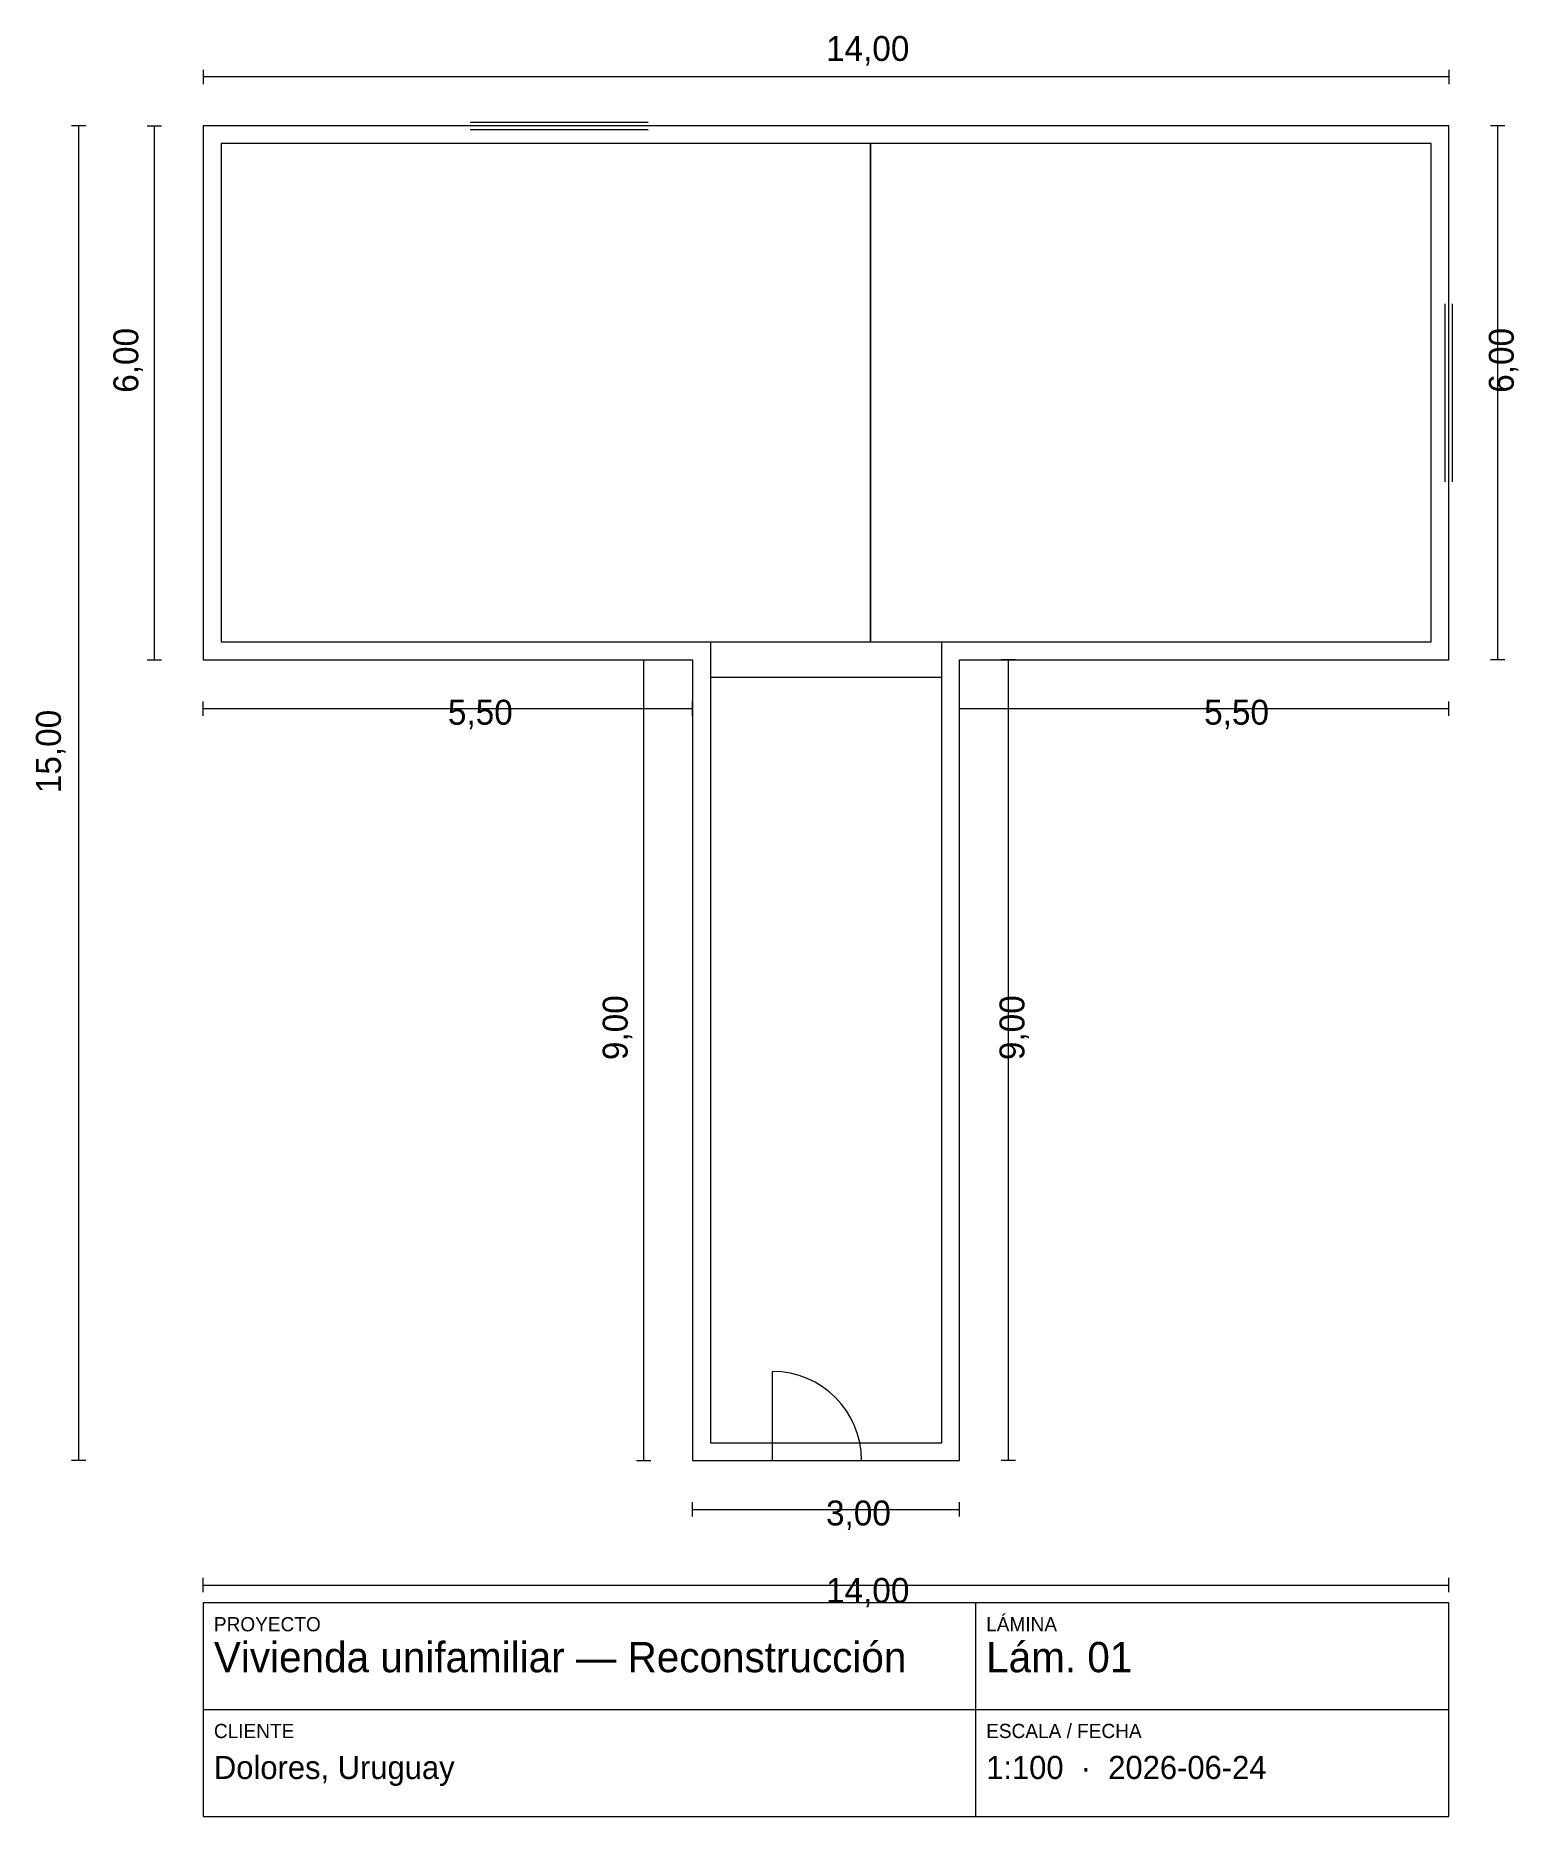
# Model space of a CAD drawing. Header units: metres. Extents: x -1.9 to 14.8, y -4 to 16.
import ezdxf

# ---------------------------------------------------------------- set-up
doc = ezdxf.new("R2010")
doc.units = ezdxf.units.M
for name, color, linetype, lineweight in [('A-ANNO-DIMS', 1, 'Continuous', 0), ('A-ANNO-TTLB', 2, 'Continuous', 0), ('A-DOOR', 2, 'Continuous', 0), ('A-GLAZ', 4, 'Continuous', 0), ('A-WALL', 7, 'Continuous', 0)]:
    doc.layers.add(name, color=color, linetype=linetype, lineweight=lineweight)

msp = doc.modelspace()

# ---------------------------------------------------------------- linework, layer by layer
at = {"layer": 'A-ANNO-DIMS'}
for p, q in [((0, 15.63), (0, 15.47)), ((14, 15.63), (14, 15.47)), ((14, 15.55), (0, 15.55)), ((-1.32, 15), (-1.48, 15)), ((-1.4, 0), (-1.4, 15)), ((-0.63, 15), (-0.47, 15)), ((-0.55, 15), (-0.55, 9)), ((14.63, 15), (14.47, 15)), ((14.55, 9), (14.55, 15)), ((-0.63, 9), (-0.47, 9)), ((4.87, 9), (5.03, 9)), ((4.95, 9), (4.95, 0)), ((9.13, 9), (8.97, 9)), ((9.05, 0), (9.05, 9)), ((14.63, 9), (14.47, 9)), ((0, 8.37), (0, 8.53)), ((0, 8.45), (5.5, 8.45)), ((5.5, 8.37), (5.5, 8.53)), ((8.5, 8.37), (8.5, 8.53)), ((8.5, 8.45), (14, 8.45)), ((14, 8.37), (14, 8.53)), ((-1.32, 0), (-1.48, 0)), ((4.87, 0), (5.03, 0)), ((9.13, 0), (8.97, 0)), ((5.5, -0.63), (5.5, -0.47)), ((5.5, -0.55), (8.5, -0.55)), ((8.5, -0.63), (8.5, -0.47)), ((0, -1.48), (0, -1.32)), ((0, -1.4), (14, -1.4)), ((14, -1.48), (14, -1.32))]:
    msp.add_line(p, q, dxfattribs=at)
at = {"layer": 'A-ANNO-TTLB'}
for p, q in [((8.68, -1.6), (8.68, -4)), ((0, -2.8), (14, -2.8))]:
    msp.add_line(p, q, dxfattribs=at)
msp.add_lwpolyline([(0, -4), (14, -4), (14, -1.6), (0, -1.6)], close=True, dxfattribs=at)
at = {"layer": 'A-DOOR'}
msp.add_line((6.4, 0), (6.4, 1), dxfattribs=at)
msp.add_arc((6.4, 0), 1, 0, 90, dxfattribs=at)
at = {"layer": 'A-GLAZ'}
for p, q in [((3, 15.04), (5, 15.04)), ((3, 14.96), (5, 14.96)), ((13.96, 11), (13.96, 13)), ((14.04, 11), (14.04, 13))]:
    msp.add_line(p, q, dxfattribs=at)
at = {"layer": 'A-WALL'}
for p, q in [((14, 15), (0, 15)), ((0, 15), (0, 9)), ((14, 9), (14, 15)), ((13.8, 14.8), (0.2, 14.8)), ((0.2, 14.8), (0.2, 9.2)), ((13.8, 9.2), (13.8, 14.8)), ((0.2, 9.2), (5.7, 9.2)), ((5.7, 9.2), (5.7, 0.2)), ((8.3, 0.2), (8.3, 9.2)), ((8.3, 9.2), (13.8, 9.2)), ((0, 9), (5.5, 9)), ((5.5, 9), (5.5, 0)), ((8.5, 0), (8.5, 9)), ((8.5, 9), (14, 9)), ((5.5, 0), (8.5, 0)), ((5.7, 0.2), (8.3, 0.2))]:
    msp.add_line(p, q, dxfattribs=at)
for points in [[(0.2, 9.2), (7.5, 9.2), (7.5, 14.8), (0.2, 14.8)], [(7.5, 9.2), (13.8, 9.2), (13.8, 14.8), (7.5, 14.8)], [(5.7, 0.2), (8.3, 0.2), (8.3, 8.8), (5.7, 8.8)]]:
    msp.add_lwpolyline(points, close=True, dxfattribs=at)

# ---------------------------------------------------------------- texts
at = {"layer": 'A-ANNO-DIMS'}
for s, p in [('14,00', (7, 15.73)), ('5,50', (2.75, 8.27)), ('5,50', (11.25, 8.27)), ('3,00', (7, -0.73)), ('14,00', (7, -1.6))]:
    msp.add_text(s, height=0.28, dxfattribs=at).set_placement(p)
for s, p in [('6,00', (-0.73, 12)), ('6,00', (14.73, 12)), ('15,00', (-1.6, 7.5)), ('9,00', (4.77, 4.5)), ('9,00', (9.23, 4.5))]:
    msp.add_text(s, height=0.28, rotation=90, dxfattribs=at).set_placement(p)
at = {"layer": 'A-ANNO-TTLB'}
for s, height, p in [('PROYECTO', 0.16, (0.12, -1.92)), ('LÁMINA', 0.16, (8.8, -1.92)), ('Vivienda unifamiliar — Reconstrucción', 0.34, (0.12, -2.38)), ('Lám. 01', 0.34, (8.8, -2.38)), ('CLIENTE', 0.16, (0.12, -3.12)), ('ESCALA / FECHA', 0.16, (8.8, -3.12)), ('Dolores, Uruguay', 0.26, (0.12, -3.58)), ('1:100  ·  2026-06-24', 0.26, (8.8, -3.58))]:
    msp.add_text(s, height=height, dxfattribs=at).set_placement(p)

doc.saveas('drawing.dxf')
